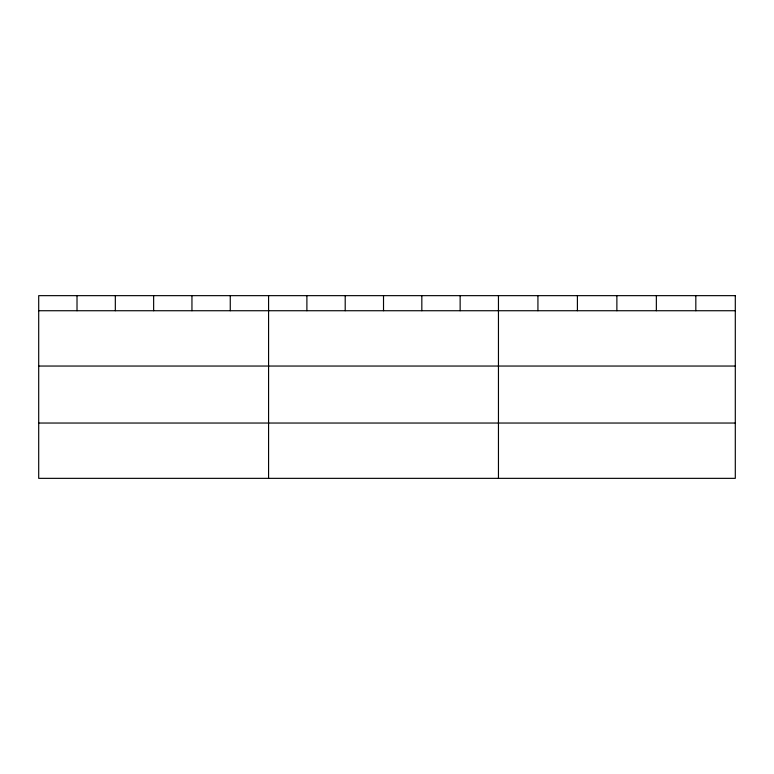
<?xml version="1.0" encoding="UTF-8"?>
<svg xmlns="http://www.w3.org/2000/svg" width="774" height="774" viewBox="0 0 774 774"><rect width="100%" height="100%" fill="white"/><g stroke="black" fill="none" stroke-linecap="round" stroke-linejoin="round"><path stroke-width="1.16" d="M38.7 310.732L735.3 310.732M38.7 366.044L735.3 366.044M38.7 423.039L735.3 423.039M695.826 295.649L695.826 310.732M656.352 295.649L656.352 310.732M616.878 295.649L616.878 310.732M577.404 295.649L577.404 310.732M537.93 295.649L537.93 310.732M498.456 295.649L498.456 478.351M460.143 295.649L460.143 310.732M421.83 295.649L421.83 310.732M383.517 295.649L383.517 310.732M345.204 295.649L345.204 310.732M306.891 295.649L306.891 310.732M268.578 295.649L268.578 478.351M230.265 295.649L230.265 310.732M191.952 295.649L191.952 310.732M153.639 295.649L153.639 310.732M115.326 295.649L115.326 310.732M77.013 295.649L77.013 310.732M735.3 295.649L38.7 295.649L38.7 478.351L735.3 478.351L735.3 295.649"/></g></svg>
